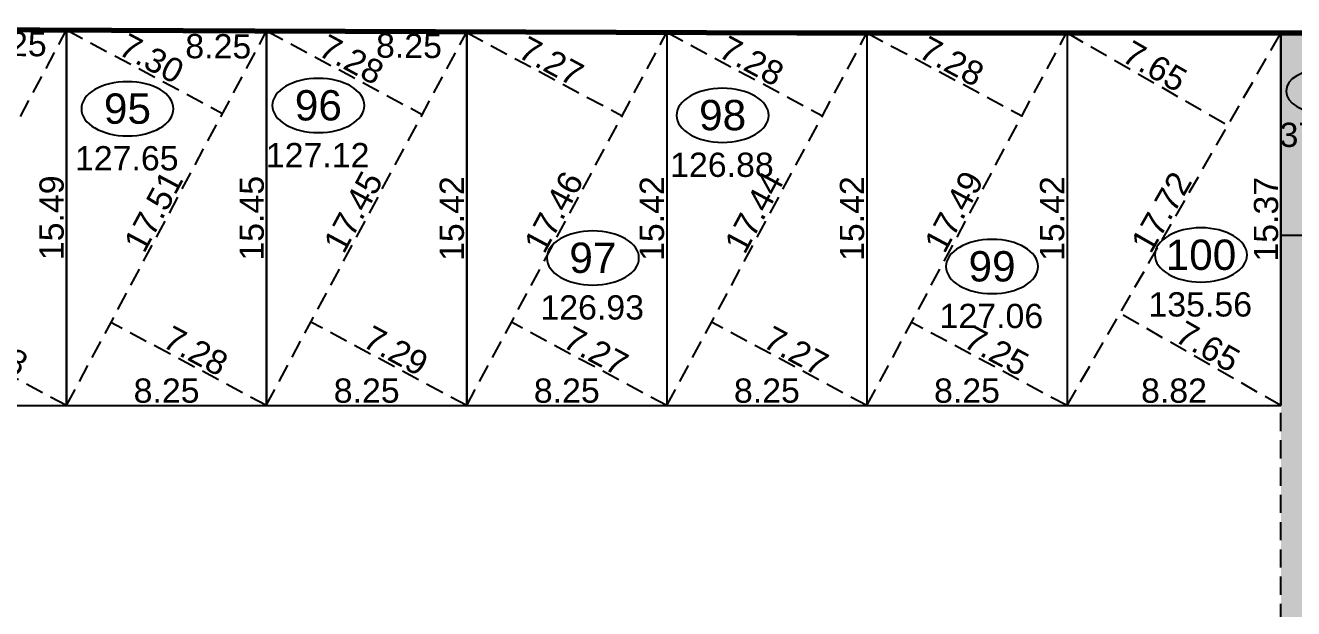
# Model space of a CAD drawing. Header units: millimetres. Extents: x 9625 to 10808, y -1607 to -1252.
# Drawn here: x 10539.6 to 10591.9, y -1338.2 to -1314.1 of the extents above; entities that cross this region are included whole.
import ezdxf

# ---------------------------------------------------------------- set-up
doc = ezdxf.new("R2010")
doc.units = ezdxf.units.MM
doc.header["$LTSCALE"] = 3
doc.header["$MEASUREMENT"] = 0
doc.header["$PDMODE"] = 35
doc.header["$PDSIZE"] = 1
doc.linetypes.add('HIDDEN', pattern=[0.375, 0.25, -0.125])
doc.layers.get('Defpoints').update_dxf_attribs({"linetype": 'HIDDEN'})
for name, color, linetype in [('DIM', 8, 'HIDDEN'), ('DIM1', 8, 'Continuous'), ('PLOT TEXT', 3, 'Continuous'), ('WALL', 6, 'Continuous')]:
    doc.layers.add(name, color=color, linetype=linetype)
doc.styles.add('ARIAL', font='arial.ttf')
doc.styles.get("Standard").update_dxf_attribs({"font": 'arial.ttf'})
doc.dimstyles.new('ISO-25', dxfattribs={"dimtxt": 1, "dimasz": 1, "dimexe": 0, "dimexo": 0, "dimgap": 0.1, "dimtad": 1, "dimzin": 0, "dimdsep": 46, "dimtxsty": 'Standard', "dimblk": 'NONE', "dimcen": 2.5, "dimse1": 1, "dimse2": 1, "dimclrd": 256, "dimclre": 256, "dimclrt": 3, "dimadec": 0, "dimazin": 0, "dimtfac": 1, "dimtmove": 0, "dimatfit": 3, "dimfxl": 1, "dimarcsym": 0})
doc.dimstyles.get("Standard").update_dxf_attribs({"dimtxt": 1, "dimasz": 0, "dimexe": 0, "dimexo": 0, "dimgap": 0.1, "dimtad": 1, "dimzin": 0, "dimdsep": 46, "dimtxsty": 'Standard', "dimcen": 0, "dimse1": 1, "dimse2": 1, "dimsd1": 1, "dimsd2": 1, "dimclrd": 256, "dimclre": 256, "dimclrt": 3, "dimadec": 0, "dimazin": 0, "dimtfac": 1, "dimtix": 1, "dimtofl": 0, "dimtmove": 2, "dimatfit": 3, "dimfxl": 1, "dimtolj": 1, "dimtzin": 0, "dimlwd": -1, "dimlwe": -1, "dimarcsym": 0})

# ---------------------------------------------------------------- blocks, each defined once
blk = doc.blocks.new('*D1535')
at = {"layer": 'Defpoints', "color": 0}
for p in [(10557.818, -1314.431), (10564.222, -1317.863), (10564.222, -1317.863)]:
    blk.add_point(p, dxfattribs=at)
at = {"layer": 'DIM', "lineweight": -2}
blk.add_line((10557.818, -1314.431), (10564.222, -1317.863), dxfattribs=at)
at = {"layer": 'DIM', "color": 3, "insert": (10561.305, -1315.617), "char_height": 1, "attachment_point": 5, "rotation": 331.8087}
blk.add_mtext('7.27', dxfattribs=at)
blk = doc.blocks.new('_None')
blk = doc.blocks.new('*D1534')
at = {"layer": 'Defpoints', "color": 0}
for p in [(10559.659, -1326.376), (10559.659, -1326.376), (10566.068, -1329.811)]:
    blk.add_point(p, dxfattribs=at)
at = {"layer": 'DIM', "lineweight": -2}
blk.add_line((10566.068, -1329.811), (10559.659, -1326.376), dxfattribs=at)
at = {"layer": 'DIM', "color": 3, "insert": (10563.148, -1327.563), "char_height": 1, "attachment_point": 5, "rotation": 331.8087}
blk.add_mtext('7.27', dxfattribs=at)
blk = doc.blocks.new('*D1533')
at = {"layer": 'Defpoints', "color": 0}
for p in [(10566.068, -1314.419), (10566.068, -1314.419), (10557.818, -1329.811)]:
    blk.add_point(p, dxfattribs=at)
at = {"layer": 'DIM', "lineweight": -2}
blk.add_line((10557.818, -1329.811), (10566.068, -1314.419), dxfattribs=at)
at = {"layer": 'DIM', "color": 3, "insert": (10561.405, -1321.827), "char_height": 1, "attachment_point": 5, "rotation": 61.8087}
blk.add_mtext('17.46', dxfattribs=at)
blk = doc.blocks.new('*D1532')
at = {"layer": 'Defpoints', "color": 0}
for p in [(10566.068, -1314.419), (10572.482, -1317.862), (10572.482, -1317.862)]:
    blk.add_point(p, dxfattribs=at)
at = {"layer": 'DIM', "lineweight": -2}
blk.add_line((10566.068, -1314.419), (10572.482, -1317.862), dxfattribs=at)
at = {"layer": 'DIM', "color": 3, "insert": (10569.564, -1315.602), "char_height": 1, "attachment_point": 5, "rotation": 331.7757}
blk.add_mtext('7.28', dxfattribs=at)
blk = doc.blocks.new('*D1531')
at = {"layer": 'Defpoints', "color": 0}
for p in [(10567.913, -1326.373), (10567.913, -1326.373), (10574.318, -1329.811)]:
    blk.add_point(p, dxfattribs=at)
at = {"layer": 'DIM', "lineweight": -2}
blk.add_line((10574.318, -1329.811), (10567.913, -1326.373), dxfattribs=at)
at = {"layer": 'DIM', "color": 3, "insert": (10571.401, -1327.562), "char_height": 1, "attachment_point": 5, "rotation": 331.7757}
blk.add_mtext('7.27', dxfattribs=at)
blk = doc.blocks.new('*D1530')
at = {"layer": 'Defpoints', "color": 0}
for p in [(10574.318, -1314.44), (10574.318, -1314.44), (10566.068, -1329.811)]:
    blk.add_point(p, dxfattribs=at)
at = {"layer": 'DIM', "lineweight": -2}
blk.add_line((10566.068, -1329.811), (10574.318, -1314.44), dxfattribs=at)
at = {"layer": 'DIM', "color": 3, "insert": (10569.663, -1321.841), "char_height": 1, "attachment_point": 5, "rotation": 61.7757}
blk.add_mtext('17.44', dxfattribs=at)
blk = doc.blocks.new('*D1529')
at = {"layer": 'Defpoints', "color": 0}
for p in [(10574.318, -1314.44), (10580.735, -1317.873), (10580.735, -1317.873)]:
    blk.add_point(p, dxfattribs=at)
at = {"layer": 'DIM', "lineweight": -2}
blk.add_line((10574.318, -1314.44), (10580.735, -1317.873), dxfattribs=at)
at = {"layer": 'DIM', "color": 3, "insert": (10577.815, -1315.619), "char_height": 1, "attachment_point": 5, "rotation": 331.8523}
blk.add_mtext('7.28', dxfattribs=at)
blk = doc.blocks.new('*D1528')
at = {"layer": 'Defpoints', "color": 0}
for p in [(10576.177, -1326.392), (10576.177, -1326.392), (10582.568, -1329.811)]:
    blk.add_point(p, dxfattribs=at)
at = {"layer": 'DIM', "lineweight": -2}
blk.add_line((10582.568, -1329.811), (10576.177, -1326.392), dxfattribs=at)
at = {"layer": 'DIM', "color": 3, "insert": (10579.661, -1327.563), "char_height": 1, "attachment_point": 5, "rotation": 331.8523}
blk.add_mtext('7.25', dxfattribs=at)
blk = doc.blocks.new('*D1926')
at = {"layer": 'Defpoints', "color": 0}
for p in [(10582.568, -1314.391), (10582.568, -1314.391), (10574.318, -1329.811)]:
    blk.add_point(p, dxfattribs=at)
at = {"layer": 'DIM', "lineweight": -2}
blk.add_line((10574.318, -1329.811), (10582.568, -1314.391), dxfattribs=at)
at = {"layer": 'DIM', "color": 3, "insert": (10577.905, -1321.813), "char_height": 1, "attachment_point": 5, "rotation": 61.8523}
blk.add_mtext('17.49', dxfattribs=at)
blk = doc.blocks.new('*D1527')
at = {"layer": 'Defpoints', "color": 0}
for p in [(10582.568, -1314.446), (10589.202, -1318.254), (10589.202, -1318.254)]:
    blk.add_point(p, dxfattribs=at)
at = {"layer": 'DIM', "lineweight": -2}
blk.add_line((10582.568, -1314.446), (10589.202, -1318.254), dxfattribs=at)
at = {"layer": 'DIM', "color": 3, "insert": (10586.189, -1315.821), "char_height": 1, "attachment_point": 5, "rotation": 330.1442}
blk.add_mtext('7.65', dxfattribs=at)
blk = doc.blocks.new('*D1526')
at = {"layer": 'Defpoints', "color": 0}
for p in [(10584.754, -1326.003), (10584.754, -1326.003), (10591.388, -1329.811)]:
    blk.add_point(p, dxfattribs=at)
at = {"layer": 'DIM', "lineweight": -2}
blk.add_line((10591.388, -1329.811), (10584.754, -1326.003), dxfattribs=at)
at = {"layer": 'DIM', "color": 3, "insert": (10588.375, -1327.377), "char_height": 1, "attachment_point": 5, "rotation": 330.1442}
blk.add_mtext('7.65', dxfattribs=at)
blk = doc.blocks.new('*D1525')
at = {"layer": 'Defpoints', "color": 0}
for p in [(10591.388, -1314.445), (10591.388, -1314.445), (10582.568, -1329.811)]:
    blk.add_point(p, dxfattribs=at)
at = {"layer": 'DIM', "lineweight": -2}
blk.add_line((10582.568, -1329.811), (10591.388, -1314.445), dxfattribs=at)
at = {"layer": 'DIM', "color": 3, "insert": (10586.456, -1321.828), "char_height": 1, "attachment_point": 5, "rotation": 60.1442}
blk.add_mtext('17.72', dxfattribs=at)
blk = doc.blocks.new('*D1259')
at = {"layer": 'Defpoints', "color": 0}
for p in [(10591.388, -1322.788), (10595.888, -1322.788), (10595.888, -1322.788)]:
    blk.add_point(p, dxfattribs=at)
at = {"layer": 'DIM1', "color": 3, "insert": (10593.638, -1322.177), "char_height": 1, "attachment_point": 5}
blk.add_mtext('\\A1;4.50', dxfattribs=at)
blk = doc.blocks.new('*D1009')
at = {"layer": 'Defpoints', "color": 0}
for p in [(10591.388, -1314.445), (10591.388, -1314.445), (10591.388, -1329.811)]:
    blk.add_point(p, dxfattribs=at)
at = {"layer": 'DIM1', "color": 3, "insert": (10590.778, -1322.128), "char_height": 1, "attachment_point": 5, "rotation": 90}
blk.add_mtext('\\A1;15.37', dxfattribs=at)
blk = doc.blocks.new('*D1008')
at = {"layer": 'Defpoints', "color": 0}
for p in [(10582.568, -1314.391), (10582.568, -1314.391), (10582.568, -1329.811)]:
    blk.add_point(p, dxfattribs=at)
at = {"layer": 'DIM1', "color": 3, "insert": (10581.958, -1322.101), "char_height": 1, "attachment_point": 5, "rotation": 90}
blk.add_mtext('\\A1;15.42', dxfattribs=at)
blk = doc.blocks.new('*D1007')
at = {"layer": 'Defpoints', "color": 0}
for p in [(10582.568, -1329.811), (10591.388, -1329.811), (10591.388, -1329.811)]:
    blk.add_point(p, dxfattribs=at)
at = {"layer": 'DIM1', "color": 3, "insert": (10586.978, -1329.2), "char_height": 1, "attachment_point": 5}
blk.add_mtext('\\A1;8.82', dxfattribs=at)
blk = doc.blocks.new('*D1006')
at = {"layer": 'Defpoints', "color": 0}
for p in [(10574.318, -1329.811), (10582.568, -1329.811), (10582.568, -1329.811)]:
    blk.add_point(p, dxfattribs=at)
at = {"layer": 'DIM1', "color": 3, "insert": (10578.443, -1329.2), "char_height": 1, "attachment_point": 5}
blk.add_mtext('\\A1;8.25', dxfattribs=at)
blk = doc.blocks.new('*D1005')
at = {"layer": 'Defpoints', "color": 0}
for p in [(10574.318, -1314.391), (10574.318, -1314.391), (10574.318, -1329.811)]:
    blk.add_point(p, dxfattribs=at)
at = {"layer": 'DIM1', "color": 3, "insert": (10573.708, -1322.101), "char_height": 1, "attachment_point": 5, "rotation": 90}
blk.add_mtext('\\A1;15.42', dxfattribs=at)
blk = doc.blocks.new('*D1004')
at = {"layer": 'Defpoints', "color": 0}
for p in [(10566.068, -1329.811), (10574.318, -1329.811), (10574.318, -1329.811)]:
    blk.add_point(p, dxfattribs=at)
at = {"layer": 'DIM1', "color": 3, "insert": (10570.193, -1329.2), "char_height": 1, "attachment_point": 5}
blk.add_mtext('\\A1;8.25', dxfattribs=at)
blk = doc.blocks.new('*D1003')
at = {"layer": 'Defpoints', "color": 0}
for p in [(10566.068, -1314.391), (10566.068, -1314.391), (10566.068, -1329.811)]:
    blk.add_point(p, dxfattribs=at)
at = {"layer": 'DIM1', "color": 3, "insert": (10565.458, -1322.101), "char_height": 1, "attachment_point": 5, "rotation": 90}
blk.add_mtext('\\A1;15.42', dxfattribs=at)
blk = doc.blocks.new('*D1002')
at = {"layer": 'Defpoints', "color": 0}
for p in [(10557.818, -1329.811), (10566.068, -1329.811), (10566.068, -1329.811)]:
    blk.add_point(p, dxfattribs=at)
at = {"layer": 'DIM1', "color": 3, "insert": (10561.943, -1329.2), "char_height": 1, "attachment_point": 5}
blk.add_mtext('\\A1;8.25', dxfattribs=at)
blk = doc.blocks.new('*D282')
at = {"layer": 'Defpoints', "color": 0}
for p in [(10549.568, -1314.363), (10555.987, -1317.806), (10555.987, -1317.806)]:
    blk.add_point(p, dxfattribs=at)
at = {"layer": 'DIM', "lineweight": -2}
blk.add_line((10549.568, -1314.363), (10555.987, -1317.806), dxfattribs=at)
at = {"layer": 'DIM', "color": 3, "insert": (10553.066, -1315.546), "char_height": 1, "attachment_point": 5, "rotation": 331.7904}
blk.add_mtext('7.28', dxfattribs=at)
blk = doc.blocks.new('*D281')
at = {"layer": 'Defpoints', "color": 0}
for p in [(10551.395, -1326.365), (10551.395, -1326.365), (10557.818, -1329.811)]:
    blk.add_point(p, dxfattribs=at)
at = {"layer": 'DIM', "lineweight": -2}
blk.add_line((10557.818, -1329.811), (10551.395, -1326.365), dxfattribs=at)
at = {"layer": 'DIM', "color": 3, "insert": (10554.895, -1327.55), "char_height": 1, "attachment_point": 5, "rotation": 331.7904}
blk.add_mtext('7.29', dxfattribs=at)
blk = doc.blocks.new('*D280')
at = {"layer": 'Defpoints', "color": 0}
for p in [(10557.802, -1314.422), (10557.818, -1314.431), (10549.568, -1329.811)]:
    blk.add_point(p, dxfattribs=at)
at = {"layer": 'DIM', "lineweight": -2}
blk.add_line((10549.552, -1329.802), (10557.802, -1314.422), dxfattribs=at)
at = {"layer": 'DIM', "color": 3, "insert": (10553.139, -1321.823), "char_height": 1, "attachment_point": 5, "rotation": 61.7904}
blk.add_mtext('17.45', dxfattribs=at)
blk = doc.blocks.new('*D279')
at = {"layer": 'Defpoints', "color": 0}
for p in [(10541.318, -1314.323), (10547.754, -1317.76), (10547.754, -1317.76)]:
    blk.add_point(p, dxfattribs=at)
at = {"layer": 'DIM', "lineweight": -2}
blk.add_line((10541.318, -1314.323), (10547.754, -1317.76), dxfattribs=at)
at = {"layer": 'DIM', "color": 3, "insert": (10544.824, -1315.502), "char_height": 1, "attachment_point": 5, "rotation": 331.8958}
blk.add_mtext('7.30', dxfattribs=at)
blk = doc.blocks.new('*D278')
at = {"layer": 'Defpoints', "color": 0}
for p in [(10543.149, -1326.383), (10543.149, -1326.383), (10549.568, -1329.811)]:
    blk.add_point(p, dxfattribs=at)
at = {"layer": 'DIM', "lineweight": -2}
blk.add_line((10549.568, -1329.811), (10543.149, -1326.383), dxfattribs=at)
at = {"layer": 'DIM', "color": 3, "insert": (10546.646, -1327.558), "char_height": 1, "attachment_point": 5, "rotation": 331.8958}
blk.add_mtext('7.28', dxfattribs=at)
blk = doc.blocks.new('*D277')
at = {"layer": 'Defpoints', "color": 0}
for p in [(10549.568, -1314.363), (10549.568, -1314.363), (10541.318, -1329.811)]:
    blk.add_point(p, dxfattribs=at)
at = {"layer": 'DIM', "lineweight": -2}
blk.add_line((10541.318, -1329.811), (10549.568, -1314.363), dxfattribs=at)
at = {"layer": 'DIM', "color": 3, "insert": (10544.905, -1321.799), "char_height": 1, "attachment_point": 5, "rotation": 61.8958}
blk.add_mtext('17.51', dxfattribs=at)
blk = doc.blocks.new('*D275')
at = {"layer": 'Defpoints', "color": 0}
for p in [(10534.892, -1326.388), (10534.892, -1326.388), (10541.318, -1329.811)]:
    blk.add_point(p, dxfattribs=at)
at = {"layer": 'DIM', "lineweight": -2}
blk.add_line((10541.318, -1329.811), (10534.892, -1326.388), dxfattribs=at)
at = {"layer": 'DIM', "color": 3, "insert": (10538.392, -1327.56), "char_height": 1, "attachment_point": 5, "rotation": 331.9575}
blk.add_mtext('7.28', dxfattribs=at)
blk = doc.blocks.new('*D274')
at = {"layer": 'Defpoints', "color": 0}
for p in [(10541.318, -1314.323), (10541.318, -1314.323), (10533.068, -1329.811)]:
    blk.add_point(p, dxfattribs=at)
at = {"layer": 'DIM', "lineweight": -2}
blk.add_line((10533.068, -1329.811), (10541.318, -1314.323), dxfattribs=at)
at = {"layer": 'DIM', "color": 3, "insert": (10536.654, -1321.78), "char_height": 1, "attachment_point": 5, "rotation": 61.9575}
blk.add_mtext('17.55', dxfattribs=at)
blk = doc.blocks.new('*D193')
at = {"layer": 'Defpoints', "color": 0}
for p in [(10549.568, -1314.363), (10557.818, -1314.431), (10557.818, -1314.431)]:
    blk.add_point(p, dxfattribs=at)
at = {"layer": 'DIM1', "color": 3, "insert": (10555.438, -1314.98), "char_height": 1, "attachment_point": 5, "rotation": 359.5265}
blk.add_mtext('\\A1;8.25', dxfattribs=at)
blk = doc.blocks.new('*D192')
at = {"layer": 'Defpoints', "color": 0}
for p in [(10541.318, -1314.323), (10549.568, -1314.363), (10549.568, -1314.363)]:
    blk.add_point(p, dxfattribs=at)
at = {"layer": 'DIM1', "color": 3, "insert": (10547.575, -1315.001), "char_height": 1, "attachment_point": 5, "rotation": 359.7218}
blk.add_mtext('\\A1;8.25', dxfattribs=at)
blk = doc.blocks.new('*D191')
at = {"layer": 'Defpoints', "color": 0}
for p in [(10533.068, -1314.275), (10541.318, -1314.323), (10541.318, -1314.323)]:
    blk.add_point(p, dxfattribs=at)
at = {"layer": 'DIM1', "color": 3, "insert": (10539.141, -1314.908), "char_height": 1, "attachment_point": 5, "rotation": 359.6661}
blk.add_mtext('\\A1;8.25', dxfattribs=at)
blk = doc.blocks.new('*D176')
at = {"layer": 'Defpoints', "color": 0}
for p in [(10557.818, -1314.391), (10557.818, -1314.391), (10557.818, -1329.811)]:
    blk.add_point(p, dxfattribs=at)
at = {"layer": 'DIM1', "color": 3, "insert": (10557.208, -1322.101), "char_height": 1, "attachment_point": 5, "rotation": 90}
blk.add_mtext('\\A1;15.42', dxfattribs=at)
blk = doc.blocks.new('*D175')
at = {"layer": 'Defpoints', "color": 0}
for p in [(10549.568, -1329.811), (10557.818, -1329.811), (10557.818, -1329.811)]:
    blk.add_point(p, dxfattribs=at)
at = {"layer": 'DIM1', "color": 3, "insert": (10553.693, -1329.2), "char_height": 1, "attachment_point": 5}
blk.add_mtext('\\A1;8.25', dxfattribs=at)
blk = doc.blocks.new('*D174')
at = {"layer": 'Defpoints', "color": 0}
for p in [(10549.568, -1314.363), (10549.568, -1314.363), (10549.568, -1329.811)]:
    blk.add_point(p, dxfattribs=at)
at = {"layer": 'DIM1', "color": 3, "insert": (10548.958, -1322.087), "char_height": 1, "attachment_point": 5, "rotation": 90}
blk.add_mtext('\\A1;15.45', dxfattribs=at)
blk = doc.blocks.new('*D173')
at = {"layer": 'Defpoints', "color": 0}
for p in [(10541.318, -1329.811), (10549.568, -1329.811), (10549.568, -1329.811)]:
    blk.add_point(p, dxfattribs=at)
at = {"layer": 'DIM1', "color": 3, "insert": (10545.443, -1329.2), "char_height": 1, "attachment_point": 5}
blk.add_mtext('\\A1;8.25', dxfattribs=at)
blk = doc.blocks.new('*D172')
at = {"layer": 'Defpoints', "color": 0}
for p in [(10541.318, -1314.323), (10541.318, -1314.323), (10541.318, -1329.811)]:
    blk.add_point(p, dxfattribs=at)
at = {"layer": 'DIM1', "color": 3, "insert": (10540.708, -1322.067), "char_height": 1, "attachment_point": 5, "rotation": 90}
blk.add_mtext('\\A1;15.49', dxfattribs=at)
blk = doc.blocks.new('*D171')
at = {"layer": 'Defpoints', "color": 0}
for p in [(10533.068, -1329.811), (10541.318, -1329.811), (10541.318, -1329.811)]:
    blk.add_point(p, dxfattribs=at)
at = {"layer": 'DIM1', "color": 3, "insert": (10537.193, -1329.2), "char_height": 1, "attachment_point": 5}
blk.add_mtext('\\A1;8.25', dxfattribs=at)

msp = doc.modelspace()

# ---------------------------------------------------------------- hatches: boundary and pattern name
at = {"layer": 'DIM', "ltscale": 0.05}
h = msp.add_hatch(dxfattribs=at)
h.set_pattern_fill('DOTS', color=252, scale=10)
h.set_pattern_definition([(0, (1937.42874, 14.3402), (0.3125, 0.625), [0, -0.625])])
h.paths.add_polyline_path([(10591.3884, -1376.9876), (10591.3884, -1314.4448), (10595.2988, -1314.4441), (10598.0835, -1314.4605), (10609.3045, -1314.5265), (10612.2053, -1314.5255), (10618.4184, -1314.5638), (10627.9901, -1314.5332), (10639.2451, -1314.4973), (10651.7511, -1314.4821), (10661.9169, -1314.52), (10671.4261, -1314.5106), (10681.2453, -1314.4865), (10689.5005, -1314.4663), (10699.9333, -1314.3662), (10700.1772, -1318.8976), (10700.8669, -1331.7158), (10701.2049, -1340.0641), (10701.3391, -1344.2192), (10702.061, -1352.4772), (10702.156, -1357.49), (10702.3341, -1366.8477), (10702.6807, -1376.9876)])

# ---------------------------------------------------------------- linework, layer by layer
at = {"layer": 'PLOT TEXT', "extrusion": (0, 0, -1)}
for centre, major_axis in [((10593.1177, -1316.842), (1.5203, 0)), ((10543.8297, -1317.5736), (1.9004, 0)), ((10551.7003, -1317.4372), (1.9004, 0)), ((10568.3673, -1317.8425), (1.9004, 0)), ((10563.0191, -1323.7245), (1.9004, 0)), ((10588.0898, -1323.5997), (1.9004, 0)), ((10579.4777, -1324.0757), (1.9004, 0))]:
    msp.add_ellipse(centre, major_axis=major_axis, ratio=0.5882805, dxfattribs=at)
at = {"layer": 'WALL', "lineweight": 25}
for p, q in [((10541.3183, -1329.8109), (10541.3183, -1314.3227)), ((10541.3183, -1314.3227), (10541.3183, -1329.8109)), ((10549.5683, -1329.8109), (10549.5683, -1314.3628)), ((10549.5683, -1314.3628), (10549.5683, -1329.8109)), ((10557.8183, -1314.391), (10557.8183, -1329.8109)), ((10557.8183, -1329.8109), (10557.8183, -1314.4309)), ((10566.0683, -1314.391), (10566.0683, -1329.8109)), ((10574.3183, -1314.391), (10574.3183, -1329.8109)), ((10582.5683, -1314.391), (10582.5683, -1329.8109)), ((10591.3884, -1329.8109), (10591.3884, -1314.4448)), ((10591.3884, -1314.4448), (10591.3884, -1329.8109)), ((10591.3884, -1322.7876), (10693.9884, -1322.7876)), ((10312.3716, -1329.8109), (10591.3884, -1329.8109))]:
    msp.add_line(p, q, dxfattribs=at)
at = {"layer": 'WALL', "color": 5, "linetype": 'Continuous', "lineweight": 70}
msp.add_lwpolyline([(10444.206, -1314.1328), (10451.1522, -1314.171), (10454.9165, -1314.201), (10469.4214, -1314.2891), (10474.4812, -1314.3327), (10477.7718, -1314.361), (10485.9812, -1314.3095), (10494.7692, -1314.279), (10511.454, -1314.2084), (10520.6028, -1314.2171), (10523.9526, -1314.2203), (10531.97, -1314.2681), (10540.2191, -1314.3173), (10549.08, -1314.3611), (10571.4246, -1314.4374), (10580.4186, -1314.4468), (10595.2988, -1314.4441)], dxfattribs=at)
at = {"layer": 'WALL', "color": 4, "linetype": 'HIDDEN', "lineweight": 25}
msp.add_lwpolyline([(10591.3884, -1376.9876), (10591.3884, -1314.4448), (10595.2988, -1314.4441), (10598.0835, -1314.4605), (10609.3045, -1314.5265), (10612.2053, -1314.5255), (10618.4184, -1314.5638), (10627.9901, -1314.5332), (10639.2451, -1314.4973), (10651.7511, -1314.4821), (10661.9169, -1314.52), (10671.4261, -1314.5106), (10681.2453, -1314.4865), (10689.5005, -1314.4663), (10699.9333, -1314.3662), (10700.1772, -1318.8976), (10700.8669, -1331.7158), (10701.2049, -1340.0641), (10701.3391, -1344.2192), (10702.061, -1352.4772), (10702.156, -1357.49), (10702.3341, -1366.8477), (10702.6807, -1376.9876)], close=True, dxfattribs=at)

# ---------------------------------------------------------------- texts
at = {"layer": 'PLOT TEXT', "linetype": 'Continuous', "attachment_point": 5, "style": 'ARIAL'}
for s, insert, char_height in [('\\A1;95', (10543.8297, -1317.5736), 1.25), ('\\A1;96', (10551.7003, -1317.4372), 1.25), ('\\A1;98', (10568.3673, -1317.8425), 1.25), ('\\A1;37.53', (10593.0783, -1318.6534), 1), ('\\A1;127.65', (10543.801, -1319.6192), 1), ('\\A1;127.12', (10551.6715, -1319.4827), 1), ('\\A1;126.88', (10568.3386, -1319.8881), 1), ('\\A1;97', (10563.0191, -1323.7245), 1.25), ('\\A1;99', (10579.4777, -1324.0757), 1.25), ('\\A1;100', (10588.0898, -1323.5997), 1.25), ('\\A1;126.93', (10562.9903, -1325.7701), 1), ('\\A1;135.56', (10588.061, -1325.6452), 1), ('\\A1;127.06', (10579.4489, -1326.1212), 1)]:
    msp.add_mtext(s, dxfattribs=dict(at, insert=insert, char_height=char_height))

# ---------------------------------------------------------------- dimensions: what is measured, and where the dimension line sits
at = {"layer": 'DIM'}
for p1, p2, distance, picture, middle in [((10533.0683, -1329.8109), (10541.3183, -1314.3227), 0, '*D274', (10536.6544, -1321.7798)), ((10541.3183, -1314.3227), (10547.7541, -1317.7597), 0, '*D279', (10544.824, -1315.5023)), ((10541.3183, -1329.8109), (10549.5683, -1314.3628), 0, '*D277', (10544.9047, -1321.7992)), ((10549.5683, -1329.8109), (10557.8183, -1314.4309), 0.0189, '*D280', (10553.1386, -1321.8234)), ((10549.5683, -1314.3628), (10555.9866, -1317.8056), 0, '*D282', (10553.0661, -1315.5462)), ((10541.3183, -1329.8109), (10534.8917, -1326.3877), 0, '*D275', (10538.392, -1327.5605)), ((10549.5683, -1329.8109), (10543.1491, -1326.3828), 0, '*D278', (10546.6463, -1327.5583)), ((10557.8183, -1329.8109), (10551.395, -1326.3654), 0, '*D281', (10554.8953, -1327.5501))]:
    dim = msp.add_aligned_dim(p1=p1, p2=p2, distance=distance, dimstyle='ISO-25', dxfattribs=at)
    dim.commit()
    dim.dimension.update_dxf_attribs({"geometry": picture, "text_midpoint": middle})
for p1, p2, picture, middle in [((10557.8183, -1314.4309), (10564.2221, -1317.8634), '*D1535', (10561.3046, -1315.6166)), ((10557.8183, -1329.8109), (10566.0683, -1314.4191), '*D1533', (10561.4051, -1321.8266)), ((10566.0683, -1314.4191), (10572.482, -1317.8616), '*D1532', (10569.5639, -1315.6024)), ((10566.0683, -1329.8109), (10574.3183, -1314.4404), '*D1530', (10569.6628, -1321.841)), ((10574.3183, -1329.8109), (10582.5683, -1314.391), '*D1926', (10577.9049, -1321.8129)), ((10574.3183, -1314.4404), (10580.7348, -1317.8734), '*D1529', (10577.8146, -1315.6185)), ((10582.5683, -1329.8109), (10591.3884, -1314.4448), '*D1525', (10586.4562, -1321.8282)), ((10582.5683, -1314.4464), (10589.2019, -1318.2541), '*D1527', (10586.189, -1315.8207)), ((10591.3884, -1329.8109), (10584.7541, -1326.0029), '*D1526', (10588.3752, -1327.3774)), ((10566.0683, -1329.8109), (10559.6595, -1326.3758), '*D1534', (10563.1483, -1327.5628)), ((10574.3183, -1329.8109), (10567.9135, -1326.3732), '*D1531', (10571.4006, -1327.5616)), ((10582.5683, -1329.8109), (10576.1773, -1326.3917), '*D1528', (10579.6608, -1327.5629))]:
    dim = msp.add_aligned_dim(p1=p1, p2=p2, distance=0, dimstyle='ISO-25', override={"dimblk": 'None'}, dxfattribs=at)
    dim.commit()
    dim.dimension.update_dxf_attribs({"geometry": picture, "text_midpoint": middle})
at = {"layer": 'DIM1'}
for base, p1, p2, angle, picture, middle in [((10541.3183, -1314.3227), (10533.0683, -1314.2746), (10541.3183, -1314.3227), 359.66608, '*D191', (10539.1413, -1314.9078)), ((10549.5683, -1314.3628), (10541.3183, -1314.3227), (10549.5683, -1314.3628), 359.72177, '*D192', (10547.575, -1315.0015)), ((10557.8183, -1314.4309), (10549.5683, -1314.3628), (10557.8183, -1314.4309), 359.52653, '*D193', (10555.4378, -1314.9799))]:
    dim = msp.add_linear_dim(base=base, p1=p1, p2=p2, angle=angle, dimstyle='Standard', dxfattribs=at)
    dim.commit()
    dim.dimension.update_dxf_attribs({"geometry": picture, "text_midpoint": middle, "dimtype": 129})
for p1, p2, picture, middle in [((10541.3183, -1329.8109), (10541.3183, -1314.3227), '*D172', (10540.7077, -1322.0668)), ((10549.5683, -1329.8109), (10549.5683, -1314.3628), '*D174', (10548.9577, -1322.0869)), ((10557.8183, -1329.8109), (10557.8183, -1314.391), '*D176', (10557.2077, -1322.101)), ((10566.0683, -1329.8109), (10566.0683, -1314.391), '*D1003', (10565.4577, -1322.101)), ((10574.3183, -1329.8109), (10574.3183, -1314.391), '*D1005', (10573.7077, -1322.101)), ((10582.5683, -1329.8109), (10582.5683, -1314.391), '*D1008', (10581.9577, -1322.101)), ((10591.3884, -1329.8109), (10591.3884, -1314.4448), '*D1009', (10590.7775, -1322.1279)), ((10591.3884, -1322.7876), (10595.8884, -1322.7876), '*D1259', (10593.6384, -1322.1771)), ((10533.0683, -1329.8109), (10541.3183, -1329.8109), '*D171', (10537.1933, -1329.2004)), ((10541.3183, -1329.8109), (10549.5683, -1329.8109), '*D173', (10545.4433, -1329.2004)), ((10549.5683, -1329.8109), (10557.8183, -1329.8109), '*D175', (10553.6933, -1329.2004)), ((10557.8183, -1329.8109), (10566.0683, -1329.8109), '*D1002', (10561.9433, -1329.2004)), ((10566.0683, -1329.8109), (10574.3183, -1329.8109), '*D1004', (10570.1933, -1329.2004)), ((10574.3183, -1329.8109), (10582.5683, -1329.8109), '*D1006', (10578.4433, -1329.2004)), ((10582.5683, -1329.8109), (10591.3884, -1329.8109), '*D1007', (10586.9784, -1329.2004))]:
    dim = msp.add_aligned_dim(p1=p1, p2=p2, distance=0, dimstyle='Standard', dxfattribs=at)
    dim.commit()
    dim.dimension.update_dxf_attribs({"geometry": picture, "text_midpoint": middle})

doc.saveas('drawing.dxf')
